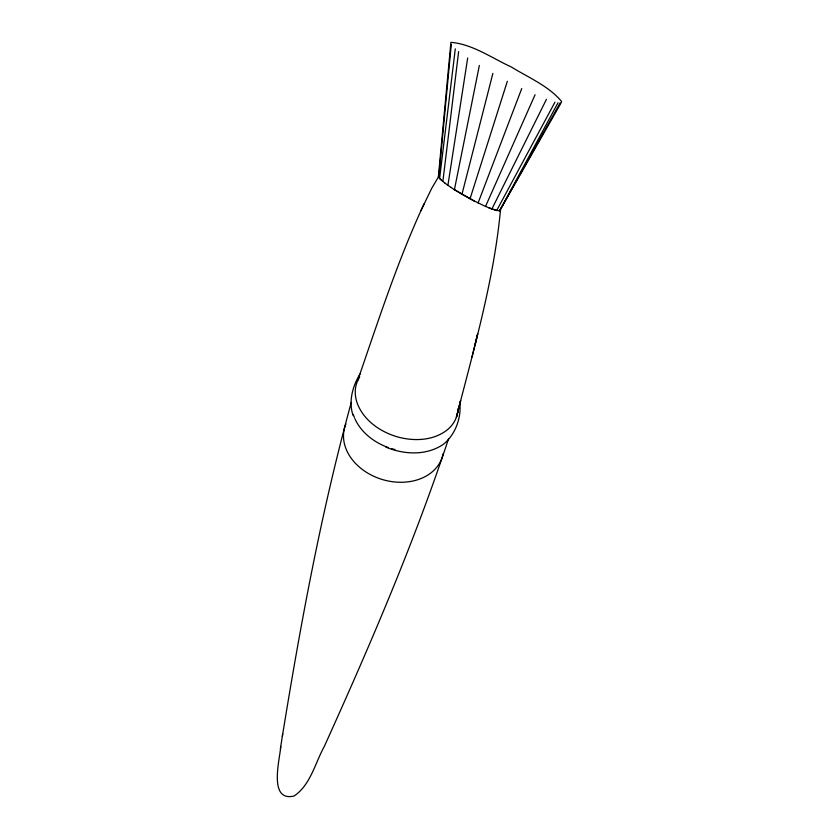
<?xml version="1.0" encoding="UTF-8"?>
<svg xmlns="http://www.w3.org/2000/svg" width="839" height="839" viewBox="0 0 839 839"><rect width="100%" height="100%" fill="white"/><g stroke="black" fill="none" stroke-linecap="round" stroke-linejoin="round"><path stroke-width="1.26" d="M359.742 376.921A48.075 36.287 16.7 0 0 355.872 386.066C352.642 401.598 362.448 416.522 374.435 425.499A55.07 41.51 16.9 0 0 399.259 437.36C415.368 441.419 434.099 440.444 447.502 429.683A48.075 36.297 17.1 0 0 457.675 412.505L457.979 408.75M500.516 209.802C493.856 280.415 473.836 348.835 456.374 417.308L460.621 400.643L457.664 412.505M451.256 44.666L438.755 177.323L438.43 176.358M458.639 51.578L442.856 181.507L439.615 178.476L455.294 48.861M280.74 746.427C280.226 757.911 267.672 802.252 294.111 796.012C310.598 784.864 315.086 763.102 324.294 746.479C369.884 645.631 413.7 543.808 448.592 438.682M282.334 736.369C300.551 624.143 321.148 512.136 351.279 402.416M467.68 58.027L447.9 185.335L445.194 183.259M280.394 748.713L282.712 733.894M474.087 200.982L454.413 189.698L479.352 65.473M474.895 345.332L477.664 333.828L472.011 357.015M535.072 94.744L485.519 206.467L474.119 200.909L461.985 194.228L492.881 73.413M500.317 210.495L500.484 209.886M470.029 198.843L507.343 81.289M357.393 381.336C378.095 321.599 397.392 261.149 424.125 203.751M478.073 202.996L521.732 88.567M420.821 210.851L431.655 188.429L439.321 175.466M485.55 206.394L491.874 209.037L546.42 99.38M491.874 209.037L496.688 210.516L554.967 102.159M558.008 102.778L499.625 210.809L500.348 210.421M560.148 102.872L499.625 210.809L561.343 102.431M360.046 373.942C352.611 386.003 348.248 401.787 353.146 415.609M439.3 175.54L438.409 176.442L450.91 42.349C472.546 44.1 491.916 58.111 511.412 67.036C528.465 77.608 548.57 85.84 561.585 101.477M499.645 210.725L496.688 210.516M496.709 210.442L488.885 207.799M385.814 447.082C404.041 454.738 426.726 455.86 443.537 444.167C455.493 434.508 461.639 417.434 459.751 402.332M461.985 194.228L454.434 189.624M451.015 187.391L454.413 189.698M447.921 185.251L450.994 187.464M442.877 181.423L445.163 183.332M439.636 178.392L441.01 179.798M438.776 177.239L439.615 178.476M443.223 453.459A51.011 39.339 16.8 0 1 382.227 479.489A51.011 39.339 16.8 0 1 345.92 423.999M394.896 449.547A52.196 39.674 16.8 0 1 391.54 448.624M388.247 447.533A52.196 39.674 16.8 0 1 354.855 418.588M354.415 417.528A52.196 39.674 16.8 0 1 353.282 414.319"/></g></svg>
